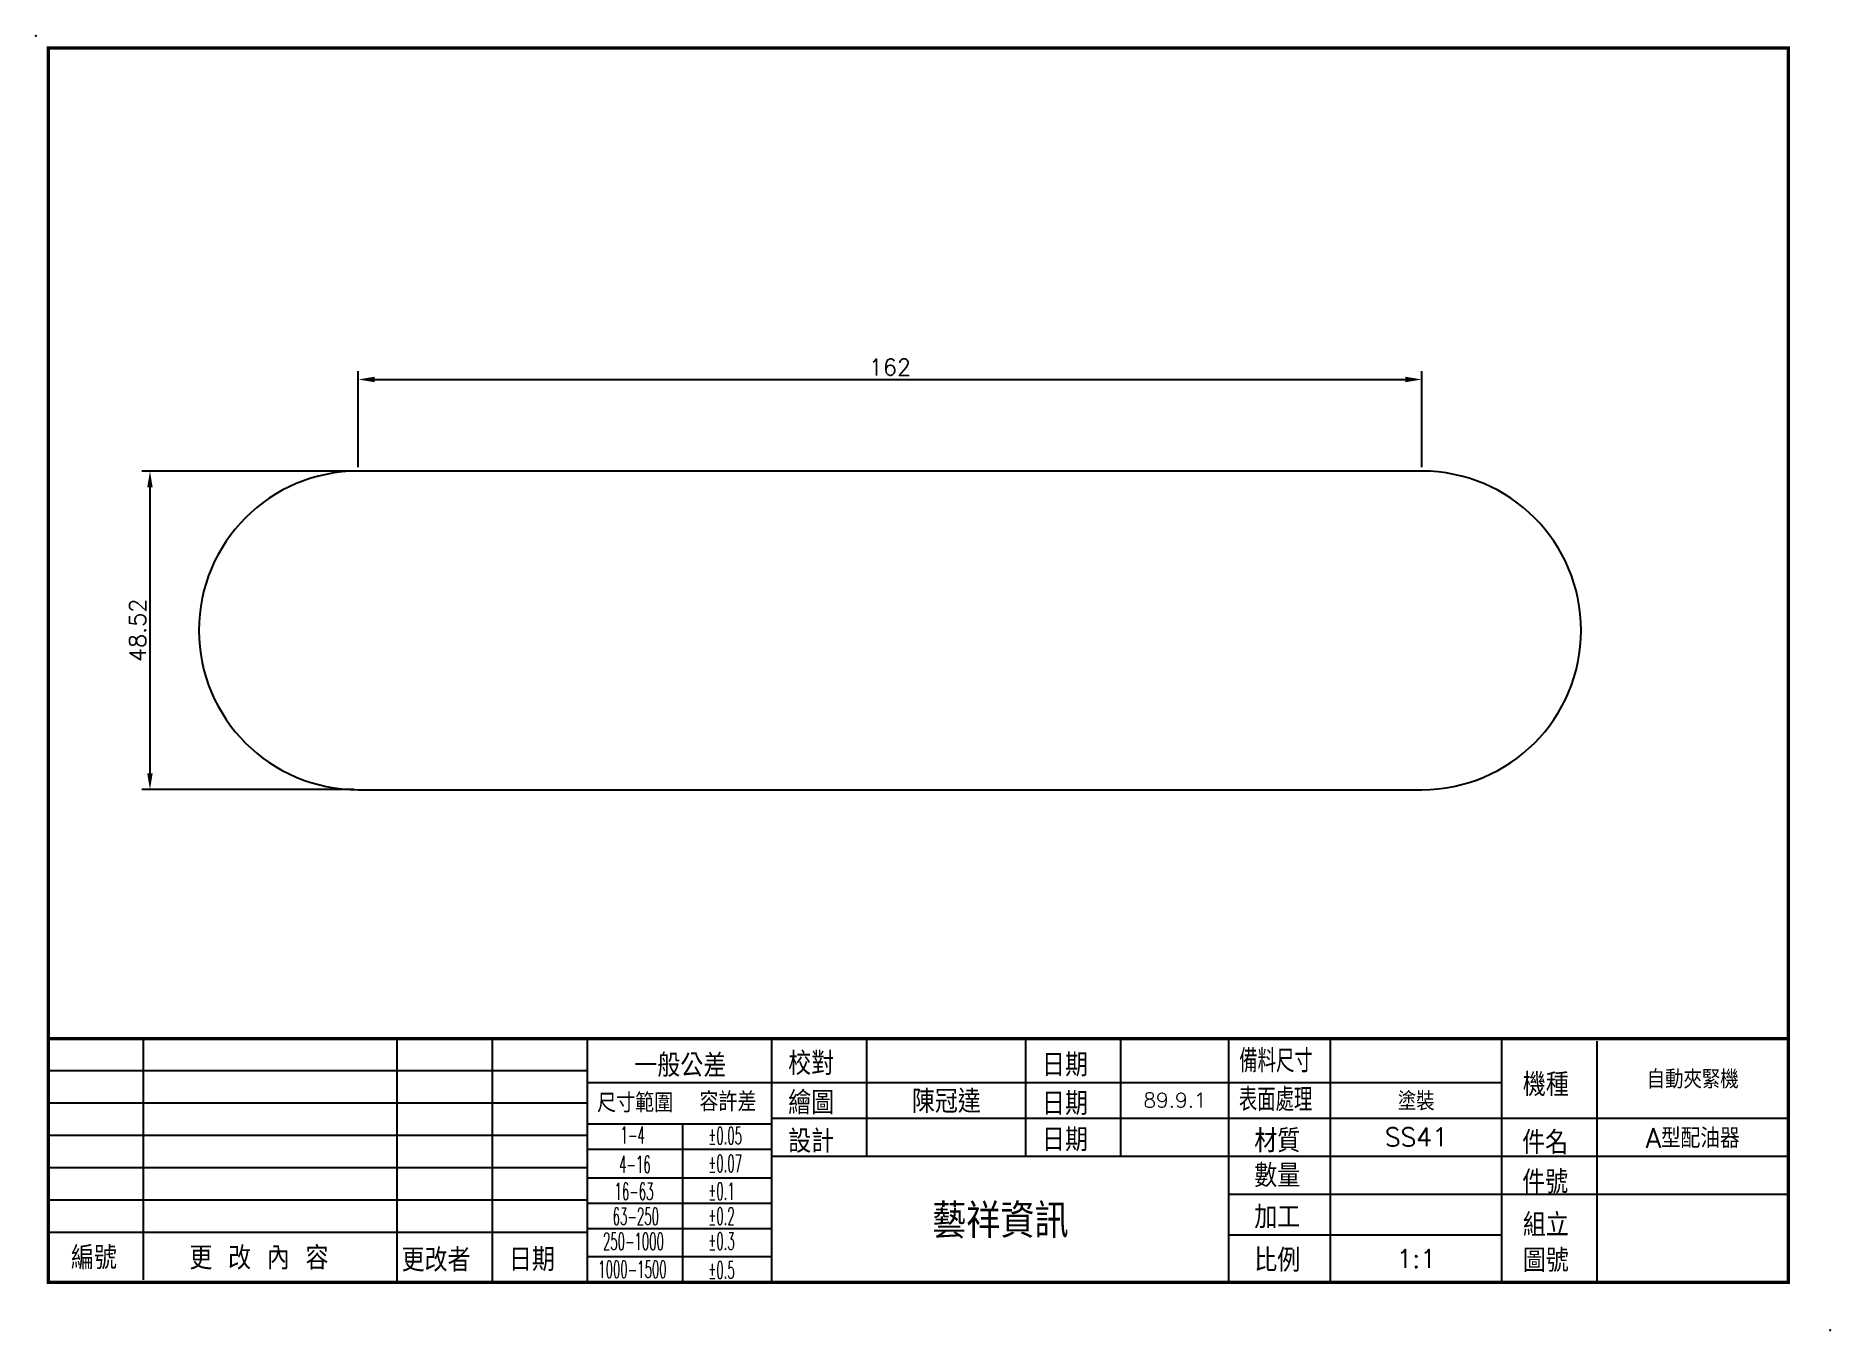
# Model space of a CAD drawing. Extents: x 328 to 602, y 745 to 942.
import ezdxf
from ezdxf.enums import TextEntityAlignment as Align

# ---------------------------------------------------------------- set-up
doc = ezdxf.new("R2010")
doc.units = 0
doc.header["$MEASUREMENT"] = 0
doc.layers.get('0').update_dxf_attribs({"linetype": 'CONTINUOUS'})
doc.layers.get('DEFPOINTS').update_dxf_attribs({"linetype": 'CONTINUOUS'})
for name, color, linetype in [('BORDER', 7, 'CONTINUOUS'), ('DIM', 2, 'CONTINUOUS'), ('SHEET', 7, 'CONTINUOUS')]:
    doc.layers.add(name, color=color, linetype=linetype)
doc.styles.add('CHINA', font='romans.shx', dxfattribs={"bigfont": 'chineset.shx'})
doc.styles.add('ROMANS', font='romans', dxfattribs={"width": 0.5})
doc.styles.get("Standard").update_dxf_attribs({"font": 'txt.shx', "bigfont": 'chineset.shx'})
doc.dimstyles.get("Standard").update_dxf_attribs({"dimtxt": 0.18, "dimasz": 0.18, "dimexe": 0.18, "dimexo": 0.0625, "dimgap": 0.09, "dimtad": 0, "dimtih": 1, "dimtoh": 1, "dimdec": 4, "dimzin": 0, "dimtxsty": 'STANDARD', "dimcen": 0.09, "dimazin": 3, "dimtfac": 1, "dimtdec": 4, "dimtofl": 0, "dimtmove": 0, "dimatfit": 3, "dimtolj": 1, "dimtzin": 0})

# ---------------------------------------------------------------- blocks, each defined once
blk = doc.blocks.new('A4')
for p in [(-134.41, 77.3), (138.88, -119.82)]:
    blk.add_point(p)
at = {"layer": 'SHEET'}
for p, q in [((-117.99, -112.19), (-117.99, -75.44)), ((-79.39, -112.56), (-79.39, -75.44)), ((-64.88, -112.56), (-64.88, -75.44)), ((-50.37, -112.56), (-50.37, -75.44)), ((-22.32, -112.56), (-22.32, -75.44)), ((-7.82, -93.33), (-7.82, -75.44)), ((16.36, -93.33), (16.36, -75.44)), ((30.87, -93.33), (30.87, -75.44)), ((47.31, -112.56), (47.31, -75.44)), ((62.79, -112.56), (62.79, -75.44)), ((88.9, -112.56), (88.9, -75.44)), ((103.41, -112.56), (103.41, -75.81)), ((-132.5, -80.27), (-50.37, -80.27)), ((-50.37, -82.1), (88.9, -82.1)), ((-132.5, -85.2), (-50.37, -85.2)), ((-132.5, -90.14), (-50.37, -90.14)), ((-50.37, -88.39), (-22.32, -88.39)), ((-35.86, -112.56), (-35.86, -88.39)), ((-22.32, -87.52), (132.5, -87.52)), ((-50.37, -92.25), (-22.32, -92.25)), ((-132.5, -95.07), (-50.37, -95.07)), ((-22.32, -93.33), (132.5, -93.33)), ((-50.37, -96.61), (-22.32, -96.61)), ((-132.5, -100), (-50.37, -100)), ((-50.37, -100.48), (-22.32, -100.48)), ((47.31, -99.13), (132.5, -99.13)), ((-132.5, -104.93), (-50.37, -104.93)), ((-50.37, -104.34), (-22.32, -104.34)), ((47.31, -105.31), (88.9, -105.31)), ((-50.37, -108.59), (-22.32, -108.59))]:
    blk.add_line(p, q, dxfattribs=at)
at = {"layer": 'SHEET', "const_width": 0.5}
blk.add_lwpolyline([(-132.5, -112.56), (-132.5, 75.44), (132.5, 75.44), (132.5, -112.56)], close=True, dxfattribs=at)
blk.add_lwpolyline([(-132.5, -75.44), (132.5, -75.44)], dxfattribs=at)
at = {"layer": 'SHEET', "color": 2, "style": 'CHINA'}
blk.add_text('一般公差', height=3.5, dxfattribs=at).set_placement((-36.25, -79.33), align=Align.MIDDLE)
for s, height, p in [('校對', 3.5, (-19.82, -80.96)), ('日期', 3.5, (18.84, -81.18)), ('機種', 3.5, (92.08, -84.19)), ('尺寸範圍', 2.901, (-48.93, -86.66)), ('容許差', 2.901, (-33.34, -86.48)), ('繪圖', 3.5, (-19.82, -86.95)), ('日期', 3.5, (18.84, -87.06)), ('設計', 3.5, (-19.82, -92.82)), ('日期', 3.5, (18.84, -92.58)), ('材質', 3.5, (51.17, -92.74)), ('件名', 3.5, (91.98, -93.02)), ('數量', 3.5, (51.17, -98.05)), ('件號', 3.5, (91.98, -99.02)), ('加工', 3.5, (51.17, -104.35)), ('組立', 3.5, (92.08, -105.55)), ('編號', 3.5, (-129.06, -110.55)), ('更 改 內 容', 3.5, (-111.03, -110.59)), ('更改者', 3.5, (-78.7, -110.9)), ('日期', 3.5, (-62.36, -110.83)), ('比例', 3.5, (51.17, -110.93)), ('圖號', 3.5, (92.08, -110.97))]:
    blk.add_text(s, height=height, dxfattribs=at).set_placement(p)
at = {"layer": 'SHEET', "color": 2}
for s, height, style, width, p in [('備料尺寸', 3.5, 'CHINA', 0.8, (48.88, -80.56)), ('表面處理', 3.5, 'CHINA', 0.8, (48.82, -86.47)), ('1-4', 2.611, 'ROMANS', 0.5, (-45.35, -91.42)), ('%%p0.05', 2.611, 'ROMANS', 0.5, (-32, -91.52)), ('4-16', 2.611, 'ROMANS', 0.5, (-45.57, -95.88)), ('%%p0.07', 2.611, 'ROMANS', 0.5, (-32, -95.75)), ('16-63', 2.611, 'ROMANS', 0.5, (-46.27, -99.99)), ('%%p0.1', 2.611, 'ROMANS', 0.5, (-32, -99.98)), ('63-250', 2.611, 'ROMANS', 0.5, (-46.56, -103.81)), ('%%p0.2', 2.611, 'ROMANS', 0.5, (-32, -103.78)), ('250-1000', 2.611, 'ROMANS', 0.5, (-48.04, -107.62)), ('%%p0.3', 2.611, 'ROMANS', 0.5, (-32, -107.59)), ('1000-1500', 2.611, 'ROMANS', 0.5, (-48.75, -111.87)), ('%%p0.5', 2.611, 'ROMANS', 0.5, (-32, -111.98))]:
    blk.add_text(s, height=height, dxfattribs=dict(at, style=style, width=width)).set_placement(p)
blk = doc.blocks.new('A4TZT')
at = {"layer": 'DIM', "color": 2, "linetype": 'CONTINUOUS', "style": 'CHINA'}
for tag, height, p in [('ITEM', 2.8, (117.95, -81.48)), ('DRAWER', 3.5, (4.27, -84.81)), ('DATE1', 2.24, (39.09, -84.81)), ('SURFACE', 2.8, (75.84, -84.81)), ('DESIGNER', 3.5, (4.26, -90.48)), ('DATE2', 2.24, (39.09, -90.43)), ('MATERIAL', 2.8, (75.84, -90.43)), ('PARTNAME', 3, (117.95, -90.43)), ('QTY', 2.8, (75.84, -96.23)), ('PNUM', 2.8, (117.95, -96.23)), ('COMPANY', 5.2, (12.49, -102.95)), ('COMNO', 2.8, (117.95, -105.85)), ('SCALE', 2.8, (75.84, -108.94))]:
    blk.add_attdef(tag, text='', height=height, dxfattribs=at).set_placement(p, align=Align.MIDDLE)
blk = doc.blocks.new('*D3')
at = {"color": 0, "linetype": 'BYBLOCK'}
for p, q in [((377.57, 876.08), (377.57, 890.66)), ((380.07, 889.41), (537.07, 889.41)), ((539.57, 876.08), (539.57, 890.66))]:
    blk.add_line(p, q, dxfattribs=at)
for points in [[(380.07, 889.83), (380.07, 889), (377.57, 889.41)], [(537.07, 889.83), (537.07, 889), (539.57, 889.41)]]:
    blk.add_solid(points, dxfattribs=at)
at = {"layer": 'DEFPOINTS', "color": 0, "linetype": 'BYBLOCK'}
for p in [(539.57, 889.41), (377.57, 875.46), (539.57, 875.46)]:
    blk.add_point(p, dxfattribs=at)
at = {"color": 0, "linetype": 'BYBLOCK', "insert": (458.57, 891.29), "char_height": 2.5, "attachment_point": 5}
blk.add_mtext('\\A1;162', dxfattribs=at)
blk = doc.blocks.new('*D4')
at = {"color": 0, "linetype": 'BYBLOCK'}
for p, q in [((376.95, 875.46), (344.6, 875.46)), ((345.85, 872.96), (345.85, 829.44)), ((376.95, 826.94), (344.6, 826.94))]:
    blk.add_line(p, q, dxfattribs=at)
for points in [[(345.43, 872.96), (346.26, 872.96), (345.85, 875.46)], [(345.43, 829.44), (346.26, 829.44), (345.85, 826.94)]]:
    blk.add_solid(points, dxfattribs=at)
at = {"layer": 'DEFPOINTS', "color": 0, "linetype": 'BYBLOCK'}
for p in [(377.57, 875.46), (345.85, 826.94), (377.57, 826.94)]:
    blk.add_point(p, dxfattribs=at)
at = {"color": 0, "linetype": 'BYBLOCK', "insert": (343.97, 851.2), "char_height": 2.5, "attachment_point": 5, "rotation": 90}
blk.add_mtext('\\A1;48.52', dxfattribs=at)

msp = doc.modelspace()

# ---------------------------------------------------------------- linework, layer by layer
at = {"color": 7, "linetype": 'CONTINUOUS'}
msp.add_lwpolyline([(377.57107, 826.93647), (539.57107, 826.93647, 1), (539.57107, 875.45647), (377.57107, 875.45647, 1)], format="xyb", close=True, dxfattribs=at)

# ---------------------------------------------------------------- block references
at = {"layer": 'BORDER'}
msp.add_blockref('A4', (462.87901, 864.44451), dxfattribs=at)
ref = msp.add_blockref('A4TZT', (462.87901, 864.44451), dxfattribs=at)
ref.add_attrib('DRAWER', '陳冠達', dxfattribs={"layer": 'DIM', "color": 2, "linetype": 'CONTINUOUS', "height": 3.5, "style": 'CHINA'}).set_placement((467.15222, 779.63247), align=Align.MIDDLE)
ref.add_attrib('COMPANY', '藝祥資訊', dxfattribs={"layer": 'DIM', "color": 2, "linetype": 'CONTINUOUS', "height": 5.2, "style": 'CHINA'}).set_placement((475.37302, 761.49834), align=Align.MIDDLE)
ref.add_attrib('DATE1', '89.9.1', dxfattribs={"layer": 'DIM', "color": 2, "linetype": 'CONTINUOUS', "height": 2.24, "style": 'CHINA'}).set_placement((501.96974, 779.63247), align=Align.MIDDLE)
ref.add_attrib('SURFACE', '塗裝', dxfattribs={"layer": 'DIM', "color": 2, "linetype": 'CONTINUOUS', "height": 2.8, "style": 'CHINA'}).set_placement((538.72157, 779.63247), align=Align.MIDDLE)
ref.add_attrib('MATERIAL', 'SS41', dxfattribs={"layer": 'DIM', "color": 2, "linetype": 'CONTINUOUS', "height": 2.8, "style": 'CHINA'}).set_placement((538.72157, 774.01847), align=Align.MIDDLE)
ref.add_attrib('SCALE', '1:1', dxfattribs={"layer": 'DIM', "color": 2, "linetype": 'CONTINUOUS', "height": 2.8, "style": 'CHINA'}).set_placement((538.72157, 755.5065), align=Align.MIDDLE)
ref.add_attrib('PARTNAME', 'A型配油器', dxfattribs={"layer": 'DIM', "color": 2, "linetype": 'CONTINUOUS', "height": 3, "style": 'CHINA'}).set_placement((580.83222, 774.01847), align=Align.MIDDLE)
ref.add_attrib('ITEM', '自動夾緊機', dxfattribs={"layer": 'DIM', "color": 2, "linetype": 'CONTINUOUS', "height": 2.8, "style": 'CHINA'}).set_placement((580.83222, 782.96463), align=Align.MIDDLE)

# ---------------------------------------------------------------- dimensions: what is measured, and where the dimension line sits
at = {"layer": 'DIM'}
dim = msp.add_linear_dim(base=(539.57107, 889.4124), p1=(377.57107, 875.45647), p2=(539.57107, 875.45647), dimstyle='STANDARD', override={"dimtxt": 2.5, "dimasz": 2.5, "dimexe": 1.25, "dimexo": 0.625, "dimgap": 0.625, "dimtad": 1, "dimtih": 0, "dimtoh": 0, "dimzin": 8, "dimcen": 2.5, "dimtdec": 8, "dimtofl": 1}, dxfattribs=at)
dim.commit()
dim.dimension.update_dxf_attribs({"geometry": '*D3', "text_midpoint": (458.57107, 891.2874)})
dim = msp.add_linear_dim(base=(345.84694, 826.93647), p1=(377.57107, 875.45647), p2=(377.57107, 826.93647), angle=90, dimstyle='STANDARD', override={"dimtxt": 2.5, "dimasz": 2.5, "dimexe": 1.25, "dimexo": 0.625, "dimgap": 0.625, "dimtad": 1, "dimtih": 0, "dimtoh": 0, "dimzin": 8, "dimcen": 2.5, "dimtdec": 8, "dimtofl": 1}, dxfattribs=at)
dim.commit()
dim.dimension.update_dxf_attribs({"geometry": '*D4', "text_midpoint": (343.97194, 851.19647)})

doc.saveas('drawing.dxf')
